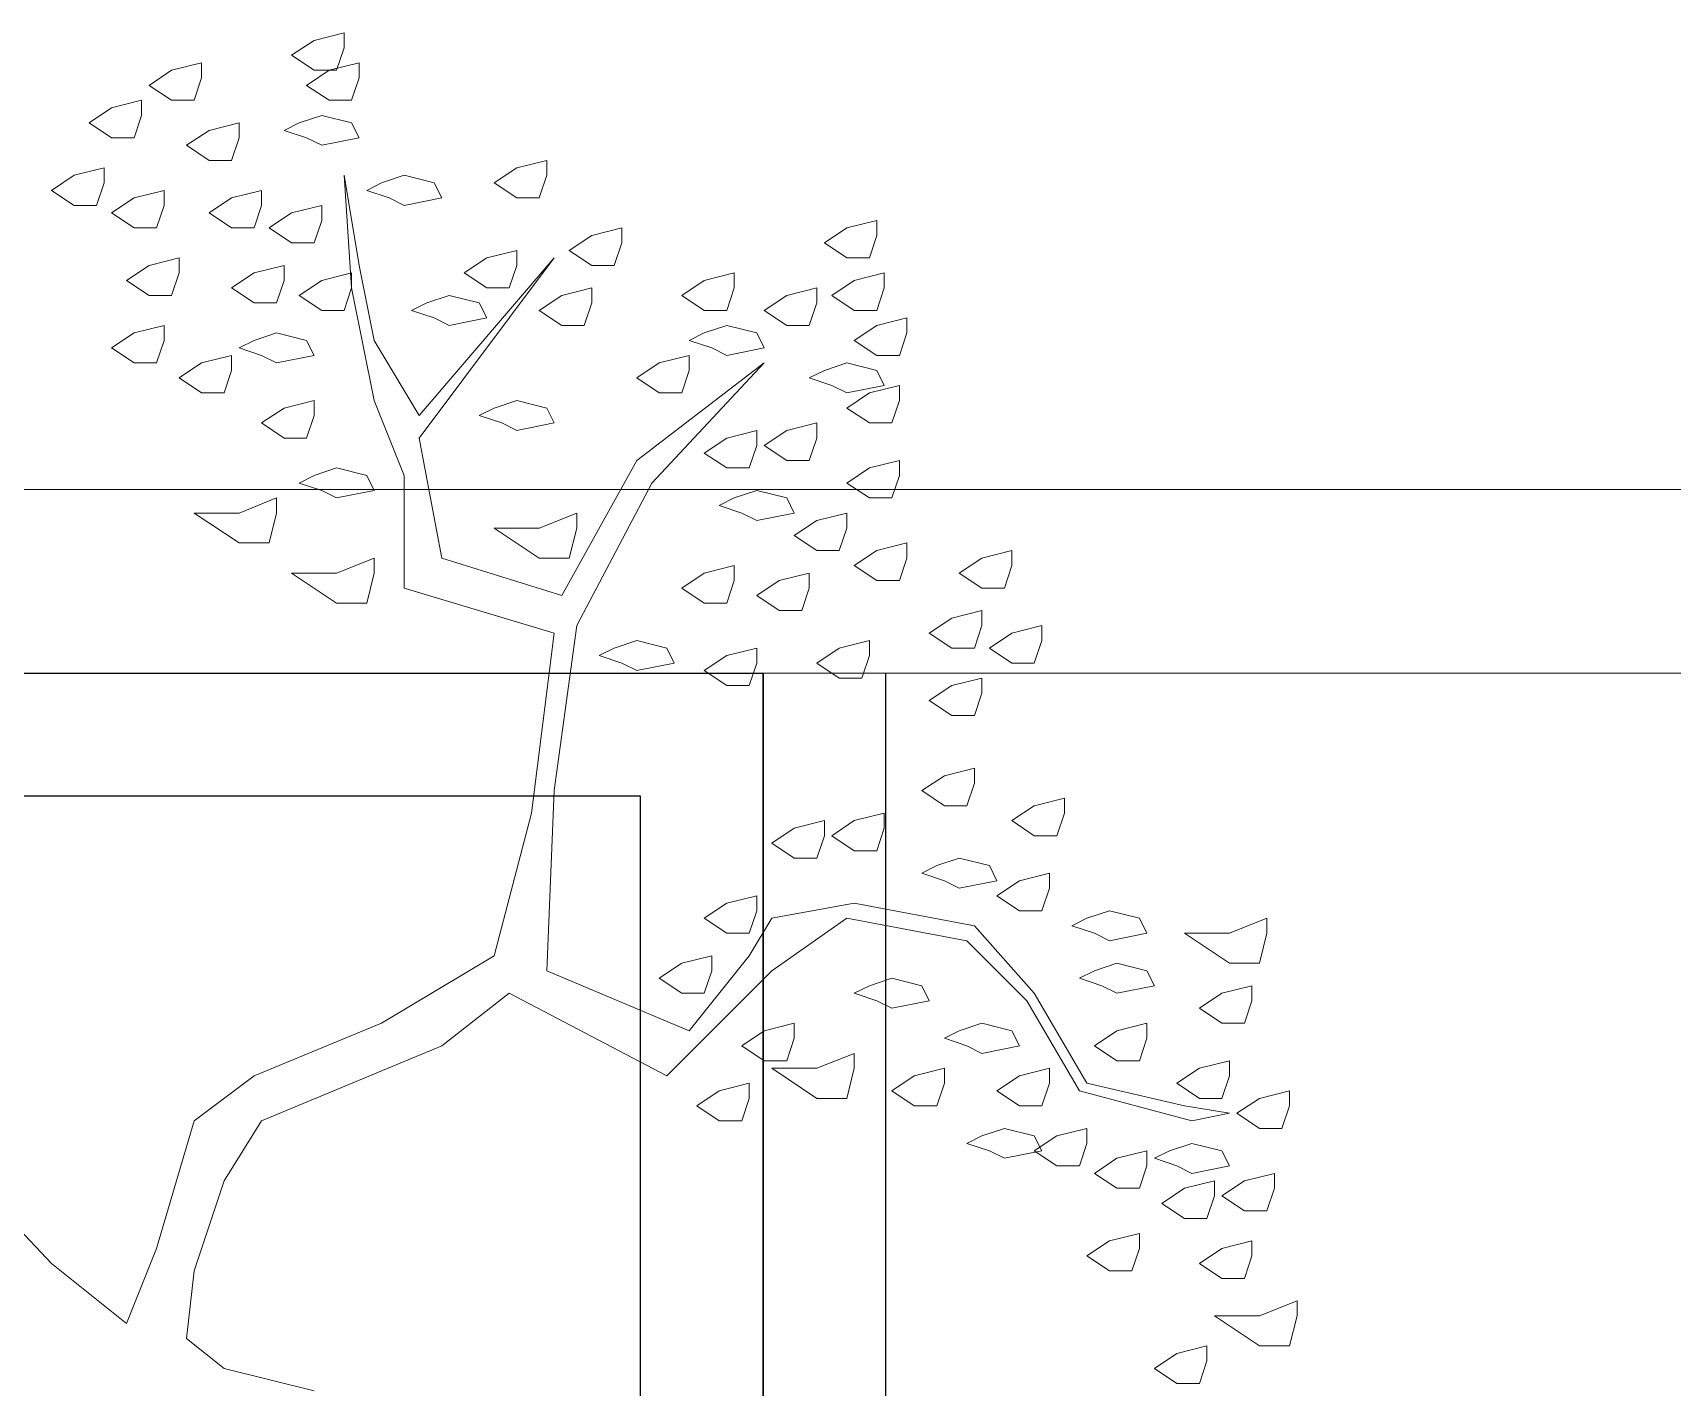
# Model space of a CAD drawing. Header units: millimetres. Extents: x 2667 to 2848, y -1 to 1765.
# Drawn here: x 2702.163 to 2703.5, y 1760.925 to 1762.03 of the extents above; entities that cross this region are included whole.
import ezdxf

# ---------------------------------------------------------------- set-up
doc = ezdxf.new("R2010")
doc.units = ezdxf.units.MM
doc.layers.add('MURATURA_sezioni', color=5, linetype='Continuous', lineweight=18)
doc.layers.add('VEGETACION', color=84, linetype='Continuous', lineweight=15)
doc.layers.add('PROIEZIONI', color=145, linetype='Continuous')

msp = doc.modelspace()

# ---------------------------------------------------------------- linework, layer by layer
for p, q in [((2701.7585, 1761.5071), (2702.7585, 1761.5071)), ((2702.7585, 1761.5071), (2702.7585, 1760.5071)), ((2701.8591, 1761.4071), (2702.6579, 1761.4071)), ((2702.6579, 1761.4071), (2702.6579, 1760.6078))]:
    msp.add_line(p, q)
at = {"layer": 'MURATURA_sezioni'}
for points in [[(2687.4495, 1727.8136), (2687.4495, 1680.6571), (2824.4495, 1680.6571), (2824.4495, 1761.6571), (2687.4495, 1761.6571), (2687.4495, 1757.8677)], [(2687.5995, 1726.9707), (2687.5995, 1680.8071), (2824.2995, 1680.8071), (2824.2995, 1761.5071), (2687.5995, 1761.5071), (2687.5995, 1757.8377)]]:
    msp.add_lwpolyline(points, dxfattribs=at)
at = {"layer": 'PROIEZIONI'}
for p, q in [((2702.7585, 1752.0676), (2702.7585, 1761.5071)), ((2702.8585, 1752.0676), (2702.8585, 1761.5071))]:
    msp.add_line(p, q, dxfattribs=at)
at = {"layer": 'VEGETACION'}
for p, q in [((2702.3737, 1762.0112), (2702.392, 1762.0234)), ((2702.392, 1762.0234), (2702.4165, 1762.0296)), ((2702.4165, 1762.0296), (2702.4165, 1762.0173)), ((2702.392, 1761.999), (2702.3737, 1762.0112)), ((2702.4165, 1762.0173), (2702.4104, 1761.999)), ((2702.2574, 1761.9867), (2702.2757, 1761.999)), ((2702.2757, 1761.999), (2702.3002, 1762.0051)), ((2702.3002, 1762.0051), (2702.3002, 1761.9928)), ((2702.3859, 1761.9867), (2702.4043, 1761.999)), ((2702.4104, 1761.999), (2702.392, 1761.999)), ((2702.4043, 1761.999), (2702.4288, 1762.0051)), ((2702.4288, 1762.0051), (2702.4288, 1761.9928)), ((2702.2757, 1761.9745), (2702.2574, 1761.9867)), ((2702.3002, 1761.9928), (2702.2941, 1761.9745)), ((2702.4043, 1761.9745), (2702.3859, 1761.9867)), ((2702.4288, 1761.9928), (2702.4226, 1761.9745)), ((2702.2268, 1761.9684), (2702.2513, 1761.9745)), ((2702.2513, 1761.9745), (2702.2513, 1761.9622)), ((2702.2941, 1761.9745), (2702.2757, 1761.9745)), ((2702.4226, 1761.9745), (2702.4043, 1761.9745)), ((2702.2084, 1761.9561), (2702.2268, 1761.9684)), ((2702.2268, 1761.9439), (2702.2084, 1761.9561)), ((2702.2513, 1761.9622), (2702.2451, 1761.9439)), ((2702.3063, 1761.95), (2702.3308, 1761.9561)), ((2702.3308, 1761.9561), (2702.3308, 1761.9439)), ((2702.3798, 1761.9561), (2702.3676, 1761.95)), ((2702.3982, 1761.9622), (2702.3798, 1761.9561)), ((2702.4226, 1761.9561), (2702.3982, 1761.9622)), ((2702.4288, 1761.9439), (2702.4226, 1761.9561)), ((2702.2451, 1761.9439), (2702.2268, 1761.9439)), ((2702.288, 1761.9378), (2702.3063, 1761.95)), ((2702.3308, 1761.9439), (2702.3247, 1761.9255)), ((2702.3676, 1761.95), (2702.3859, 1761.9439)), ((2702.3859, 1761.9439), (2702.3982, 1761.9378)), ((2702.3982, 1761.9378), (2702.4288, 1761.9439)), ((2702.3063, 1761.9255), (2702.288, 1761.9378)), ((2702.1962, 1761.9133), (2702.2207, 1761.9194)), ((2702.2207, 1761.9194), (2702.2207, 1761.9071)), ((2702.3247, 1761.9255), (2702.3063, 1761.9255)), ((2702.5389, 1761.9071), (2702.5573, 1761.9194)), ((2702.5573, 1761.9194), (2702.5818, 1761.9255)), ((2702.5818, 1761.9255), (2702.5818, 1761.9133)), ((2702.1778, 1761.901), (2702.1962, 1761.9133)), ((2702.2207, 1761.9071), (2702.2145, 1761.8888)), ((2702.4165, 1761.9133), (2702.4226, 1761.8215)), ((2702.4288, 1761.8398), (2702.4165, 1761.9133)), ((2702.4471, 1761.9071), (2702.4349, 1761.901)), ((2702.4655, 1761.9133), (2702.4471, 1761.9071)), ((2702.49, 1761.9071), (2702.4655, 1761.9133)), ((2702.4961, 1761.8949), (2702.49, 1761.9071)), ((2702.5573, 1761.8949), (2702.5389, 1761.9071)), ((2702.5818, 1761.9133), (2702.5757, 1761.8949)), ((2702.1962, 1761.8888), (2702.1778, 1761.901)), ((2702.2145, 1761.8888), (2702.1962, 1761.8888)), ((2702.2268, 1761.8827), (2702.2451, 1761.8949)), ((2702.2451, 1761.8949), (2702.2696, 1761.901)), ((2702.2696, 1761.8888), (2702.2635, 1761.8704)), ((2702.2696, 1761.901), (2702.2696, 1761.8888)), ((2702.3063, 1761.8827), (2702.3247, 1761.8949)), ((2702.3247, 1761.8949), (2702.3492, 1761.901)), ((2702.3492, 1761.8888), (2702.3431, 1761.8704)), ((2702.3492, 1761.901), (2702.3492, 1761.8888)), ((2702.3737, 1761.8827), (2702.3982, 1761.8888)), ((2702.3982, 1761.8888), (2702.3982, 1761.8765)), ((2702.4349, 1761.901), (2702.4532, 1761.8949)), ((2702.4532, 1761.8949), (2702.4655, 1761.8888)), ((2702.4655, 1761.8888), (2702.4961, 1761.8949)), ((2702.5757, 1761.8949), (2702.5573, 1761.8949)), ((2702.2451, 1761.8704), (2702.2268, 1761.8827)), ((2702.3247, 1761.8704), (2702.3063, 1761.8827)), ((2702.3553, 1761.8704), (2702.3737, 1761.8827)), ((2702.3982, 1761.8765), (2702.392, 1761.8582)), ((2702.8266, 1761.8704), (2702.8511, 1761.8765)), ((2702.8511, 1761.8765), (2702.8511, 1761.8643)), ((2702.2635, 1761.8704), (2702.2451, 1761.8704)), ((2702.3431, 1761.8704), (2702.3247, 1761.8704)), ((2702.3737, 1761.8582), (2702.3553, 1761.8704)), ((2702.6001, 1761.8521), (2702.6185, 1761.8643)), ((2702.6185, 1761.8643), (2702.643, 1761.8704)), ((2702.643, 1761.8704), (2702.643, 1761.8582)), ((2702.8083, 1761.8582), (2702.8266, 1761.8704)), ((2702.8511, 1761.8643), (2702.845, 1761.8459)), ((2702.392, 1761.8582), (2702.3737, 1761.8582)), ((2702.5328, 1761.8459), (2702.5573, 1761.8521)), ((2702.5573, 1761.8521), (2702.5573, 1761.8398)), ((2702.6185, 1761.8398), (2702.6001, 1761.8521)), ((2702.643, 1761.8582), (2702.6369, 1761.8398)), ((2702.8266, 1761.8459), (2702.8083, 1761.8582)), ((2702.239, 1761.8276), (2702.2574, 1761.8398)), ((2702.2574, 1761.8398), (2702.2819, 1761.8459)), ((2702.2819, 1761.8459), (2702.2819, 1761.8337)), ((2702.3431, 1761.8337), (2702.3676, 1761.8398)), ((2702.3676, 1761.8398), (2702.3676, 1761.8276)), ((2702.441, 1761.7786), (2702.4288, 1761.8398)), ((2702.5879, 1761.8459), (2702.4777, 1761.7174)), ((2702.4777, 1761.699), (2702.5879, 1761.8459)), ((2702.5145, 1761.8337), (2702.5328, 1761.8459)), ((2702.5573, 1761.8398), (2702.5512, 1761.8215)), ((2702.6369, 1761.8398), (2702.6185, 1761.8398)), ((2702.845, 1761.8459), (2702.8266, 1761.8459)), ((2702.2574, 1761.8153), (2702.239, 1761.8276)), ((2702.2819, 1761.8337), (2702.2757, 1761.8153)), ((2702.3247, 1761.8215), (2702.3431, 1761.8337)), ((2702.3676, 1761.8276), (2702.3614, 1761.8092)), ((2702.3798, 1761.8153), (2702.3982, 1761.8276)), ((2702.3982, 1761.8276), (2702.4226, 1761.8337)), ((2702.4226, 1761.8337), (2702.4226, 1761.8215)), ((2702.5328, 1761.8215), (2702.5145, 1761.8337)), ((2702.692, 1761.8153), (2702.7103, 1761.8276)), ((2702.7103, 1761.8276), (2702.7348, 1761.8337)), ((2702.7348, 1761.8337), (2702.7348, 1761.8215)), ((2702.8144, 1761.8153), (2702.8327, 1761.8276)), ((2702.8327, 1761.8276), (2702.8572, 1761.8337)), ((2702.8572, 1761.8337), (2702.8572, 1761.8215)), ((2702.2757, 1761.8153), (2702.2574, 1761.8153)), ((2702.3431, 1761.8092), (2702.3247, 1761.8215)), ((2702.3614, 1761.8092), (2702.3431, 1761.8092)), ((2702.3982, 1761.8031), (2702.3798, 1761.8153)), ((2702.4226, 1761.8215), (2702.4165, 1761.8031)), ((2702.4226, 1761.8215), (2702.441, 1761.7296)), ((2702.4839, 1761.8092), (2702.4716, 1761.8031)), ((2702.5022, 1761.8153), (2702.4839, 1761.8092)), ((2702.5267, 1761.8092), (2702.5022, 1761.8153)), ((2702.5328, 1761.797), (2702.5267, 1761.8092)), ((2702.5512, 1761.8215), (2702.5328, 1761.8215)), ((2702.5757, 1761.8031), (2702.594, 1761.8153)), ((2702.594, 1761.8153), (2702.6185, 1761.8215)), ((2702.6185, 1761.8092), (2702.6124, 1761.7909)), ((2702.6185, 1761.8215), (2702.6185, 1761.8092)), ((2702.7103, 1761.8031), (2702.692, 1761.8153)), ((2702.7348, 1761.8215), (2702.7287, 1761.8031)), ((2702.7593, 1761.8031), (2702.7777, 1761.8153)), ((2702.7777, 1761.8153), (2702.8021, 1761.8215)), ((2702.8021, 1761.8092), (2702.796, 1761.7909)), ((2702.8021, 1761.8215), (2702.8021, 1761.8092)), ((2702.8327, 1761.8031), (2702.8144, 1761.8153)), ((2702.8572, 1761.8215), (2702.8511, 1761.8031)), ((2702.4165, 1761.8031), (2702.3982, 1761.8031)), ((2702.4716, 1761.8031), (2702.49, 1761.797)), ((2702.49, 1761.797), (2702.5022, 1761.7909)), ((2702.5022, 1761.7909), (2702.5328, 1761.797)), ((2702.594, 1761.7909), (2702.5757, 1761.8031)), ((2702.7287, 1761.8031), (2702.7103, 1761.8031)), ((2702.7777, 1761.7909), (2702.7593, 1761.8031)), ((2702.8511, 1761.8031), (2702.8327, 1761.8031)), ((2702.8511, 1761.7909), (2702.8756, 1761.797)), ((2702.8756, 1761.797), (2702.8756, 1761.7847)), ((2702.2268, 1761.7725), (2702.2451, 1761.7847)), ((2702.2451, 1761.7847), (2702.2696, 1761.7909)), ((2702.2696, 1761.7909), (2702.2696, 1761.7786)), ((2702.3614, 1761.7847), (2702.3431, 1761.7786)), ((2702.3859, 1761.7786), (2702.3614, 1761.7847)), ((2702.6124, 1761.7909), (2702.594, 1761.7909)), ((2702.7103, 1761.7847), (2702.6981, 1761.7786)), ((2702.7287, 1761.7909), (2702.7103, 1761.7847)), ((2702.7532, 1761.7847), (2702.7287, 1761.7909)), ((2702.7593, 1761.7725), (2702.7532, 1761.7847)), ((2702.796, 1761.7909), (2702.7777, 1761.7909)), ((2702.8327, 1761.7786), (2702.8511, 1761.7909)), ((2702.8756, 1761.7847), (2702.8695, 1761.7664)), ((2702.2451, 1761.7603), (2702.2268, 1761.7725)), ((2702.2696, 1761.7786), (2702.2635, 1761.7603)), ((2702.3431, 1761.7786), (2702.3308, 1761.7725)), ((2702.3308, 1761.7725), (2702.3492, 1761.7664)), ((2702.392, 1761.7664), (2702.3859, 1761.7786)), ((2702.4777, 1761.7174), (2702.441, 1761.7786)), ((2702.6981, 1761.7786), (2702.7164, 1761.7725)), ((2702.7164, 1761.7725), (2702.7287, 1761.7664)), ((2702.7287, 1761.7664), (2702.7593, 1761.7725)), ((2702.8511, 1761.7664), (2702.8327, 1761.7786)), ((2702.2635, 1761.7603), (2702.2451, 1761.7603)), ((2702.2819, 1761.748), (2702.3002, 1761.7603)), ((2702.3002, 1761.7603), (2702.3247, 1761.7664)), ((2702.3247, 1761.7664), (2702.3247, 1761.7541)), ((2702.3492, 1761.7664), (2702.3614, 1761.7603)), ((2702.3614, 1761.7603), (2702.392, 1761.7664)), ((2702.7593, 1761.7603), (2702.6552, 1761.6807)), ((2702.6552, 1761.748), (2702.6736, 1761.7603)), ((2702.6675, 1761.6623), (2702.7593, 1761.7603)), ((2702.6736, 1761.7603), (2702.6981, 1761.7664)), ((2702.6981, 1761.7664), (2702.6981, 1761.7541)), ((2702.8266, 1761.7603), (2702.8083, 1761.7541)), ((2702.8511, 1761.7541), (2702.8266, 1761.7603)), ((2702.8695, 1761.7664), (2702.8511, 1761.7664)), ((2702.3002, 1761.7358), (2702.2819, 1761.748)), ((2702.3247, 1761.7541), (2702.3186, 1761.7358)), ((2702.6736, 1761.7358), (2702.6552, 1761.748)), ((2702.6981, 1761.7541), (2702.692, 1761.7358)), ((2702.8083, 1761.7541), (2702.796, 1761.748)), ((2702.796, 1761.748), (2702.8144, 1761.7419)), ((2702.8144, 1761.7419), (2702.8266, 1761.7358)), ((2702.8266, 1761.7358), (2702.8572, 1761.7419)), ((2702.845, 1761.7358), (2702.8695, 1761.7419)), ((2702.8572, 1761.7419), (2702.8511, 1761.7541)), ((2702.8695, 1761.7419), (2702.8695, 1761.7296)), ((2702.3186, 1761.7358), (2702.3002, 1761.7358)), ((2702.3676, 1761.7235), (2702.392, 1761.7296)), ((2702.392, 1761.7296), (2702.392, 1761.7174)), ((2702.441, 1761.7296), (2702.4655, 1761.6684)), ((2702.5573, 1761.7296), (2702.5389, 1761.7235)), ((2702.5818, 1761.7235), (2702.5573, 1761.7296)), ((2702.692, 1761.7358), (2702.6736, 1761.7358)), ((2702.8266, 1761.7235), (2702.845, 1761.7358)), ((2702.8695, 1761.7296), (2702.8633, 1761.7113)), ((2702.3492, 1761.7113), (2702.3676, 1761.7235)), ((2702.392, 1761.7174), (2702.3859, 1761.699)), ((2702.5389, 1761.7235), (2702.5267, 1761.7174)), ((2702.5267, 1761.7174), (2702.5451, 1761.7113)), ((2702.5879, 1761.7113), (2702.5818, 1761.7235)), ((2702.845, 1761.7113), (2702.8266, 1761.7235)), ((2702.3676, 1761.699), (2702.3492, 1761.7113)), ((2702.5451, 1761.7113), (2702.5573, 1761.7052)), ((2702.5573, 1761.7052), (2702.5879, 1761.7113)), ((2702.7287, 1761.699), (2702.7532, 1761.7052)), ((2702.7532, 1761.7052), (2702.7532, 1761.6929)), ((2702.7593, 1761.6929), (2702.7777, 1761.7052)), ((2702.7777, 1761.7052), (2702.8021, 1761.7113)), ((2702.8021, 1761.7113), (2702.8021, 1761.699)), ((2702.8633, 1761.7113), (2702.845, 1761.7113)), ((2702.3859, 1761.699), (2702.3676, 1761.699)), ((2702.4961, 1761.6011), (2702.4777, 1761.699)), ((2702.7103, 1761.6868), (2702.7287, 1761.699)), ((2702.7532, 1761.6929), (2702.747, 1761.6746)), ((2702.7777, 1761.6807), (2702.7593, 1761.6929)), ((2702.8021, 1761.699), (2702.796, 1761.6807)), ((2702.4104, 1761.6746), (2702.392, 1761.6684)), ((2702.4349, 1761.6684), (2702.4104, 1761.6746)), ((2702.6552, 1761.6807), (2702.594, 1761.5705)), ((2702.7287, 1761.6746), (2702.7103, 1761.6868)), ((2702.747, 1761.6746), (2702.7287, 1761.6746)), ((2702.796, 1761.6807), (2702.7777, 1761.6807)), ((2702.8266, 1761.6623), (2702.845, 1761.6746)), ((2702.845, 1761.6746), (2702.8695, 1761.6807)), ((2702.8695, 1761.6807), (2702.8695, 1761.6684)), ((2702.392, 1761.6684), (2702.3798, 1761.6623)), ((2702.3798, 1761.6623), (2702.3982, 1761.6562)), ((2702.441, 1761.6562), (2702.4349, 1761.6684)), ((2702.4655, 1761.6684), (2702.4655, 1761.5766)), ((2702.6063, 1761.546), (2702.6675, 1761.6623)), ((2702.845, 1761.6501), (2702.8266, 1761.6623)), ((2702.8695, 1761.6684), (2702.8633, 1761.6501)), ((2702.3308, 1761.6378), (2702.3614, 1761.6501)), ((2702.3614, 1761.6501), (2702.3614, 1761.6378)), ((2702.3982, 1761.6562), (2702.4104, 1761.6501)), ((2702.4104, 1761.6501), (2702.441, 1761.6562)), ((2702.7348, 1761.6501), (2702.7226, 1761.644)), ((2702.7532, 1761.6562), (2702.7348, 1761.6501)), ((2702.7777, 1761.6501), (2702.7532, 1761.6562)), ((2702.7838, 1761.6378), (2702.7777, 1761.6501)), ((2702.8633, 1761.6501), (2702.845, 1761.6501)), ((2702.2941, 1761.6378), (2702.3308, 1761.6378)), ((2702.3308, 1761.6134), (2702.2941, 1761.6378)), ((2702.3614, 1761.6378), (2702.3553, 1761.6134)), ((2702.5757, 1761.6256), (2702.6063, 1761.6378)), ((2702.6063, 1761.6378), (2702.6063, 1761.6256)), ((2702.7226, 1761.644), (2702.7409, 1761.6378)), ((2702.7409, 1761.6378), (2702.7532, 1761.6317)), ((2702.7532, 1761.6317), (2702.7838, 1761.6378)), ((2702.8021, 1761.6317), (2702.8266, 1761.6378)), ((2702.8266, 1761.6378), (2702.8266, 1761.6256)), ((2702.5389, 1761.6256), (2702.5757, 1761.6256)), ((2702.5757, 1761.6011), (2702.5389, 1761.6256)), ((2702.6063, 1761.6256), (2702.6001, 1761.6011)), ((2702.7838, 1761.6195), (2702.8021, 1761.6317)), ((2702.8266, 1761.6256), (2702.8205, 1761.6072)), ((2702.3553, 1761.6134), (2702.3308, 1761.6134)), ((2702.8021, 1761.6072), (2702.7838, 1761.6195)), ((2702.8511, 1761.6072), (2702.8756, 1761.6134)), ((2702.8756, 1761.6134), (2702.8756, 1761.6011)), ((2702.4104, 1761.5889), (2702.441, 1761.6011)), ((2702.441, 1761.6011), (2702.441, 1761.5889)), ((2702.594, 1761.5705), (2702.4961, 1761.6011)), ((2702.6001, 1761.6011), (2702.5757, 1761.6011)), ((2702.7103, 1761.5889), (2702.7348, 1761.595)), ((2702.7348, 1761.595), (2702.7348, 1761.5828)), ((2702.8205, 1761.6072), (2702.8021, 1761.6072)), ((2702.8327, 1761.595), (2702.8511, 1761.6072)), ((2702.8511, 1761.5828), (2702.8327, 1761.595)), ((2702.8756, 1761.6011), (2702.8695, 1761.5828)), ((2702.9184, 1761.5889), (2702.9368, 1761.6011)), ((2702.9368, 1761.6011), (2702.9613, 1761.6072)), ((2702.9613, 1761.595), (2702.9552, 1761.5766)), ((2702.9613, 1761.6072), (2702.9613, 1761.595)), ((2702.3737, 1761.5889), (2702.4104, 1761.5889)), ((2702.4104, 1761.5644), (2702.3737, 1761.5889)), ((2702.441, 1761.5889), (2702.4349, 1761.5644)), ((2702.692, 1761.5766), (2702.7103, 1761.5889)), ((2702.7348, 1761.5828), (2702.7287, 1761.5644)), ((2702.7532, 1761.5705), (2702.7715, 1761.5828)), ((2702.7715, 1761.5828), (2702.796, 1761.5889)), ((2702.796, 1761.5889), (2702.796, 1761.5766)), ((2702.8695, 1761.5828), (2702.8511, 1761.5828)), ((2702.9368, 1761.5766), (2702.9184, 1761.5889)), ((2702.4655, 1761.5766), (2702.5879, 1761.5399)), ((2702.7103, 1761.5644), (2702.692, 1761.5766)), ((2702.7715, 1761.5583), (2702.7532, 1761.5705)), ((2702.796, 1761.5766), (2702.7899, 1761.5583)), ((2702.9552, 1761.5766), (2702.9368, 1761.5766)), ((2702.4349, 1761.5644), (2702.4104, 1761.5644)), ((2702.7287, 1761.5644), (2702.7103, 1761.5644)), ((2702.7899, 1761.5583), (2702.7715, 1761.5583)), ((2702.9123, 1761.5521), (2702.9368, 1761.5583)), ((2702.9368, 1761.5583), (2702.9368, 1761.546)), ((2702.5879, 1761.4114), (2702.6063, 1761.546)), ((2702.8939, 1761.5399), (2702.9123, 1761.5521)), ((2702.9368, 1761.546), (2702.9307, 1761.5277)), ((2702.9613, 1761.5399), (2702.9858, 1761.546)), ((2702.9858, 1761.546), (2702.9858, 1761.5338)), ((2702.5879, 1761.5399), (2702.5695, 1761.393)), ((2702.6369, 1761.5277), (2702.6246, 1761.5215)), ((2702.6552, 1761.5338), (2702.6369, 1761.5277)), ((2702.6797, 1761.5277), (2702.6552, 1761.5338)), ((2702.6858, 1761.5154), (2702.6797, 1761.5277)), ((2702.7287, 1761.5215), (2702.7532, 1761.5277)), ((2702.7532, 1761.5277), (2702.7532, 1761.5154)), ((2702.8021, 1761.5154), (2702.8205, 1761.5277)), ((2702.8205, 1761.5277), (2702.845, 1761.5338)), ((2702.845, 1761.5338), (2702.845, 1761.5215)), ((2702.9123, 1761.5277), (2702.8939, 1761.5399)), ((2702.9307, 1761.5277), (2702.9123, 1761.5277)), ((2702.9429, 1761.5277), (2702.9613, 1761.5399)), ((2702.9613, 1761.5154), (2702.9429, 1761.5277)), ((2702.9858, 1761.5338), (2702.9796, 1761.5154)), ((2702.6246, 1761.5215), (2702.643, 1761.5154)), ((2702.643, 1761.5154), (2702.6552, 1761.5093)), ((2702.6552, 1761.5093), (2702.6858, 1761.5154)), ((2702.7103, 1761.5093), (2702.7287, 1761.5215)), ((2702.7532, 1761.5154), (2702.747, 1761.4971)), ((2702.8205, 1761.5032), (2702.8021, 1761.5154)), ((2702.845, 1761.5215), (2702.8389, 1761.5032)), ((2702.9796, 1761.5154), (2702.9613, 1761.5154)), ((2702.7287, 1761.4971), (2702.7103, 1761.5093)), ((2702.8389, 1761.5032), (2702.8205, 1761.5032)), ((2702.9123, 1761.4971), (2702.9368, 1761.5032)), ((2702.9368, 1761.5032), (2702.9368, 1761.4909)), ((2702.747, 1761.4971), (2702.7287, 1761.4971)), ((2702.8939, 1761.4848), (2702.9123, 1761.4971)), ((2702.9368, 1761.4909), (2702.9307, 1761.4726)), ((2702.9123, 1761.4726), (2702.8939, 1761.4848)), ((2702.9307, 1761.4726), (2702.9123, 1761.4726)), ((2702.8878, 1761.4114), (2702.9062, 1761.4236)), ((2702.9062, 1761.4236), (2702.9307, 1761.4297)), ((2702.9307, 1761.4297), (2702.9307, 1761.4175)), ((2702.5818, 1761.2645), (2702.5879, 1761.4114)), ((2702.9062, 1761.3991), (2702.8878, 1761.4114)), ((2702.9307, 1761.4175), (2702.9246, 1761.3991)), ((2702.9246, 1761.3991), (2702.9062, 1761.3991)), ((2702.9613, 1761.3869), (2702.9796, 1761.3991)), ((2702.9796, 1761.3991), (2703.0041, 1761.4053)), ((2703.0041, 1761.4053), (2703.0041, 1761.393)), ((2702.5695, 1761.393), (2702.5389, 1761.2767)), ((2702.7654, 1761.3685), (2702.7838, 1761.3808)), ((2702.7838, 1761.3808), (2702.8083, 1761.3869)), ((2702.8083, 1761.3869), (2702.8083, 1761.3746)), ((2702.8144, 1761.3746), (2702.8327, 1761.3869)), ((2702.8327, 1761.3869), (2702.8572, 1761.393)), ((2702.8572, 1761.3808), (2702.8511, 1761.3624)), ((2702.8572, 1761.393), (2702.8572, 1761.3808)), ((2702.9796, 1761.3746), (2702.9613, 1761.3869)), ((2703.0041, 1761.393), (2702.998, 1761.3746)), ((2702.7838, 1761.3563), (2702.7654, 1761.3685)), ((2702.8083, 1761.3746), (2702.8021, 1761.3563)), ((2702.8327, 1761.3624), (2702.8144, 1761.3746)), ((2702.998, 1761.3746), (2702.9796, 1761.3746)), ((2702.8021, 1761.3563), (2702.7838, 1761.3563)), ((2702.8511, 1761.3624), (2702.8327, 1761.3624)), ((2702.9184, 1761.3563), (2702.9001, 1761.3502)), ((2702.9429, 1761.3502), (2702.9184, 1761.3563)), ((2702.9001, 1761.3502), (2702.8878, 1761.344)), ((2702.8878, 1761.344), (2702.9062, 1761.3379)), ((2702.949, 1761.3379), (2702.9429, 1761.3502)), ((2702.9674, 1761.3379), (2702.9919, 1761.344)), ((2702.9919, 1761.344), (2702.9919, 1761.3318)), ((2702.9062, 1761.3379), (2702.9184, 1761.3318)), ((2702.9184, 1761.3318), (2702.949, 1761.3379)), ((2702.949, 1761.3257), (2702.9674, 1761.3379)), ((2702.9919, 1761.3318), (2702.9858, 1761.3134)), ((2702.7103, 1761.3073), (2702.7287, 1761.3196)), ((2702.7287, 1761.3196), (2702.7532, 1761.3257)), ((2702.7532, 1761.3134), (2702.747, 1761.2951)), ((2702.7532, 1761.3257), (2702.7532, 1761.3134)), ((2702.8327, 1761.3196), (2702.7654, 1761.3073)), ((2702.9307, 1761.3012), (2702.8327, 1761.3196)), ((2702.9674, 1761.3134), (2702.949, 1761.3257)), ((2702.9858, 1761.3134), (2702.9674, 1761.3134)), ((2703.0408, 1761.3134), (2703.0225, 1761.3073)), ((2703.0653, 1761.3073), (2703.0408, 1761.3134)), ((2702.7287, 1761.2951), (2702.7103, 1761.3073)), ((2702.7654, 1761.3073), (2702.747, 1761.2767)), ((2702.7654, 1761.2645), (2702.8266, 1761.3073)), ((2702.8266, 1761.3073), (2702.9246, 1761.289)), ((2702.9796, 1761.2461), (2702.9307, 1761.3012)), ((2703.0225, 1761.3073), (2703.0102, 1761.3012)), ((2703.0102, 1761.3012), (2703.0286, 1761.2951)), ((2703.0715, 1761.2951), (2703.0653, 1761.3073)), ((2703.1388, 1761.2951), (2703.1694, 1761.3073)), ((2703.1694, 1761.3073), (2703.1694, 1761.2951)), ((2702.747, 1761.2951), (2702.7287, 1761.2951)), ((2702.9246, 1761.289), (2702.9735, 1761.24)), ((2703.0286, 1761.2951), (2703.0408, 1761.289)), ((2703.0408, 1761.289), (2703.0715, 1761.2951)), ((2703.1021, 1761.2951), (2703.1388, 1761.2951)), ((2703.1388, 1761.2706), (2703.1021, 1761.2951)), ((2703.1694, 1761.2951), (2703.1633, 1761.2706)), ((2702.5389, 1761.2767), (2702.4471, 1761.2216)), ((2702.692, 1761.2706), (2702.7164, 1761.2767)), ((2702.747, 1761.2767), (2702.6981, 1761.2155)), ((2702.7164, 1761.2767), (2702.7164, 1761.2645)), ((2702.6981, 1761.2155), (2702.5818, 1761.2645)), ((2702.6736, 1761.2584), (2702.692, 1761.2706)), ((2702.6797, 1761.1788), (2702.7654, 1761.2645)), ((2702.7164, 1761.2645), (2702.7103, 1761.2461)), ((2703.0286, 1761.2645), (2703.0164, 1761.2584)), ((2703.047, 1761.2706), (2703.0286, 1761.2645)), ((2703.0715, 1761.2645), (2703.047, 1761.2706)), ((2703.0776, 1761.2522), (2703.0715, 1761.2645)), ((2703.1633, 1761.2706), (2703.1388, 1761.2706)), ((2702.692, 1761.2461), (2702.6736, 1761.2584)), ((2702.845, 1761.2522), (2702.8327, 1761.2461)), ((2702.8633, 1761.2584), (2702.845, 1761.2522)), ((2702.8878, 1761.2522), (2702.8633, 1761.2584)), ((2702.8939, 1761.24), (2702.8878, 1761.2522)), ((2703.0164, 1761.2584), (2703.0347, 1761.2522)), ((2703.0347, 1761.2522), (2703.047, 1761.2461)), ((2703.047, 1761.2461), (2703.0776, 1761.2522)), ((2703.1327, 1761.2461), (2703.1571, 1761.2522)), ((2703.1571, 1761.2522), (2703.1571, 1761.24)), ((2702.4961, 1761.2033), (2702.5512, 1761.2461)), ((2702.5512, 1761.2461), (2702.6797, 1761.1788)), ((2702.7103, 1761.2461), (2702.692, 1761.2461)), ((2702.8327, 1761.2461), (2702.8511, 1761.24)), ((2702.8511, 1761.24), (2702.8633, 1761.2339)), ((2702.8633, 1761.2339), (2702.8939, 1761.24)), ((2702.9735, 1761.24), (2703.0164, 1761.1665)), ((2703.0225, 1761.1727), (2702.9796, 1761.2461)), ((2703.1143, 1761.2339), (2703.1327, 1761.2461)), ((2703.1327, 1761.2216), (2703.1143, 1761.2339)), ((2703.1571, 1761.24), (2703.151, 1761.2216)), ((2702.4471, 1761.2216), (2702.3431, 1761.1788)), ((2702.7593, 1761.2155), (2702.7838, 1761.2216)), ((2702.7838, 1761.2216), (2702.7838, 1761.2094)), ((2702.9368, 1761.2216), (2702.9184, 1761.2155)), ((2702.9613, 1761.2155), (2702.9368, 1761.2216)), ((2703.047, 1761.2155), (2703.0715, 1761.2216)), ((2703.0715, 1761.2216), (2703.0715, 1761.2094)), ((2703.151, 1761.2216), (2703.1327, 1761.2216)), ((2702.7409, 1761.2033), (2702.7593, 1761.2155)), ((2702.7838, 1761.2094), (2702.7777, 1761.191)), ((2702.9184, 1761.2155), (2702.9062, 1761.2094)), ((2702.9062, 1761.2094), (2702.9246, 1761.2033)), ((2702.9674, 1761.2033), (2702.9613, 1761.2155)), ((2703.0286, 1761.2033), (2703.047, 1761.2155)), ((2703.0715, 1761.2094), (2703.0653, 1761.191)), ((2702.3492, 1761.1421), (2702.4961, 1761.2033)), ((2702.7593, 1761.191), (2702.7409, 1761.2033)), ((2702.8021, 1761.1849), (2702.8327, 1761.1971)), ((2702.8327, 1761.1971), (2702.8327, 1761.1849)), ((2702.9246, 1761.2033), (2702.9368, 1761.1971)), ((2702.9368, 1761.1971), (2702.9674, 1761.2033)), ((2703.047, 1761.191), (2703.0286, 1761.2033)), ((2702.7777, 1761.191), (2702.7593, 1761.191)), ((2702.7654, 1761.1849), (2702.8021, 1761.1849)), ((2702.8021, 1761.1604), (2702.7654, 1761.1849)), ((2702.8327, 1761.1849), (2702.8266, 1761.1604)), ((2702.8817, 1761.1788), (2702.9062, 1761.1849)), ((2702.9062, 1761.1849), (2702.9062, 1761.1727)), ((2702.9674, 1761.1788), (2702.9919, 1761.1849)), ((2702.9919, 1761.1849), (2702.9919, 1761.1727)), ((2703.0653, 1761.191), (2703.047, 1761.191)), ((2703.0959, 1761.1727), (2703.1143, 1761.1849)), ((2703.1143, 1761.1849), (2703.1388, 1761.191)), ((2703.1388, 1761.191), (2703.1388, 1761.1788)), ((2702.3431, 1761.1788), (2702.2941, 1761.1421)), ((2702.7042, 1761.1543), (2702.7226, 1761.1665)), ((2702.7226, 1761.1665), (2702.747, 1761.1727)), ((2702.747, 1761.1727), (2702.747, 1761.1604)), ((2702.8633, 1761.1665), (2702.8817, 1761.1788)), ((2702.8817, 1761.1543), (2702.8633, 1761.1665)), ((2702.9062, 1761.1727), (2702.9001, 1761.1543)), ((2702.949, 1761.1665), (2702.9674, 1761.1788)), ((2702.9674, 1761.1543), (2702.949, 1761.1665)), ((2702.9919, 1761.1727), (2702.9858, 1761.1543)), ((2703.0164, 1761.1665), (2703.1082, 1761.1421)), ((2703.1021, 1761.1543), (2703.0225, 1761.1727)), ((2703.1143, 1761.1604), (2703.0959, 1761.1727)), ((2703.1388, 1761.1788), (2703.1327, 1761.1604)), ((2703.1633, 1761.1604), (2703.1877, 1761.1665)), ((2703.1877, 1761.1665), (2703.1877, 1761.1543)), ((2702.7226, 1761.1421), (2702.7042, 1761.1543)), ((2702.747, 1761.1604), (2702.7409, 1761.1421)), ((2702.8266, 1761.1604), (2702.8021, 1761.1604)), ((2702.9001, 1761.1543), (2702.8817, 1761.1543)), ((2702.9858, 1761.1543), (2702.9674, 1761.1543)), ((2703.1388, 1761.1482), (2703.1021, 1761.1543)), ((2703.1327, 1761.1604), (2703.1143, 1761.1604)), ((2703.1449, 1761.1482), (2703.1633, 1761.1604)), ((2703.1877, 1761.1543), (2703.1816, 1761.1359)), ((2702.1778, 1761.0258), (2702.0676, 1761.1421)), ((2702.2941, 1761.1421), (2702.2635, 1761.038)), ((2702.3186, 1761.0931), (2702.3492, 1761.1421)), ((2702.7409, 1761.1421), (2702.7226, 1761.1421)), ((2703.1082, 1761.1421), (2703.1388, 1761.1482)), ((2703.1633, 1761.1359), (2703.1449, 1761.1482)), ((2702.9368, 1761.1298), (2702.9246, 1761.1237)), ((2702.9552, 1761.1359), (2702.9368, 1761.1298)), ((2702.9796, 1761.1298), (2702.9552, 1761.1359)), ((2702.9858, 1761.1176), (2702.9796, 1761.1298)), ((2702.9796, 1761.1176), (2702.998, 1761.1298)), ((2702.998, 1761.1298), (2703.0225, 1761.1359)), ((2703.0225, 1761.1359), (2703.0225, 1761.1237)), ((2703.1816, 1761.1359), (2703.1633, 1761.1359)), ((2702.9246, 1761.1237), (2702.9429, 1761.1176)), ((2702.9429, 1761.1176), (2702.9552, 1761.1115)), ((2702.9552, 1761.1115), (2702.9858, 1761.1176)), ((2702.998, 1761.1053), (2702.9796, 1761.1176)), ((2703.0225, 1761.1237), (2703.0164, 1761.1053)), ((2703.047, 1761.1115), (2703.0715, 1761.1176)), ((2703.0715, 1761.1176), (2703.0715, 1761.1053)), ((2703.0898, 1761.1176), (2703.0776, 1761.1115)), ((2703.1082, 1761.1237), (2703.0898, 1761.1176)), ((2703.1327, 1761.1176), (2703.1082, 1761.1237)), ((2703.1388, 1761.1053), (2703.1327, 1761.1176)), ((2703.0164, 1761.1053), (2702.998, 1761.1053)), ((2703.0286, 1761.0992), (2703.047, 1761.1115)), ((2703.0715, 1761.1053), (2703.0653, 1761.087)), ((2703.0776, 1761.1115), (2703.0959, 1761.1053)), ((2703.0959, 1761.1053), (2703.1082, 1761.0992)), ((2703.1082, 1761.0992), (2703.1388, 1761.1053)), ((2702.2941, 1761.0196), (2702.3186, 1761.0931)), ((2703.047, 1761.087), (2703.0286, 1761.0992)), ((2703.0653, 1761.087), (2703.047, 1761.087)), ((2703.0837, 1761.0747), (2703.1021, 1761.087)), ((2703.1021, 1761.087), (2703.1265, 1761.0931)), ((2703.1265, 1761.0931), (2703.1265, 1761.0809)), ((2703.1327, 1761.0809), (2703.151, 1761.0931)), ((2703.151, 1761.0931), (2703.1755, 1761.0992)), ((2703.1755, 1761.087), (2703.1694, 1761.0686)), ((2703.1755, 1761.0992), (2703.1755, 1761.087)), ((2703.1021, 1761.0625), (2703.0837, 1761.0747)), ((2703.1265, 1761.0809), (2703.1204, 1761.0625)), ((2703.151, 1761.0686), (2703.1327, 1761.0809)), ((2703.1204, 1761.0625), (2703.1021, 1761.0625)), ((2703.1694, 1761.0686), (2703.151, 1761.0686)), ((2703.0408, 1761.0441), (2703.0653, 1761.0502)), ((2703.0653, 1761.0502), (2703.0653, 1761.038)), ((2702.2635, 1761.038), (2702.239, 1760.9768)), ((2703.0225, 1761.0319), (2703.0408, 1761.0441)), ((2703.0653, 1761.038), (2703.0592, 1761.0196)), ((2703.1143, 1761.0258), (2703.1327, 1761.038)), ((2703.1327, 1761.038), (2703.1571, 1761.0441)), ((2703.1571, 1761.0441), (2703.1571, 1761.0319)), ((2702.239, 1760.9768), (2702.1778, 1761.0258)), ((2702.288, 1760.9646), (2702.2941, 1761.0196)), ((2703.0408, 1761.0196), (2703.0225, 1761.0319)), ((2703.0592, 1761.0196), (2703.0408, 1761.0196)), ((2703.1327, 1761.0135), (2703.1143, 1761.0258)), ((2703.1571, 1761.0319), (2703.151, 1761.0135)), ((2703.151, 1761.0135), (2703.1327, 1761.0135)), ((2703.1633, 1760.9829), (2703.1939, 1760.9952)), ((2703.1939, 1760.9952), (2703.1939, 1760.9829)), ((2703.1265, 1760.9829), (2703.1633, 1760.9829)), ((2703.1633, 1760.9584), (2703.1265, 1760.9829)), ((2703.1939, 1760.9829), (2703.1877, 1760.9584)), ((2702.3186, 1760.9401), (2702.288, 1760.9646)), ((2703.0776, 1760.9401), (2703.0959, 1760.9523)), ((2703.0959, 1760.9523), (2703.1204, 1760.9584)), ((2703.1204, 1760.9584), (2703.1204, 1760.9462)), ((2703.1877, 1760.9584), (2703.1633, 1760.9584)), ((2702.392, 1760.9217), (2702.3186, 1760.9401)), ((2703.0959, 1760.9278), (2703.0776, 1760.9401)), ((2703.1204, 1760.9462), (2703.1143, 1760.9278)), ((2703.1143, 1760.9278), (2703.0959, 1760.9278))]:
    msp.add_line(p, q, dxfattribs=at)

doc.saveas('drawing.dxf')
